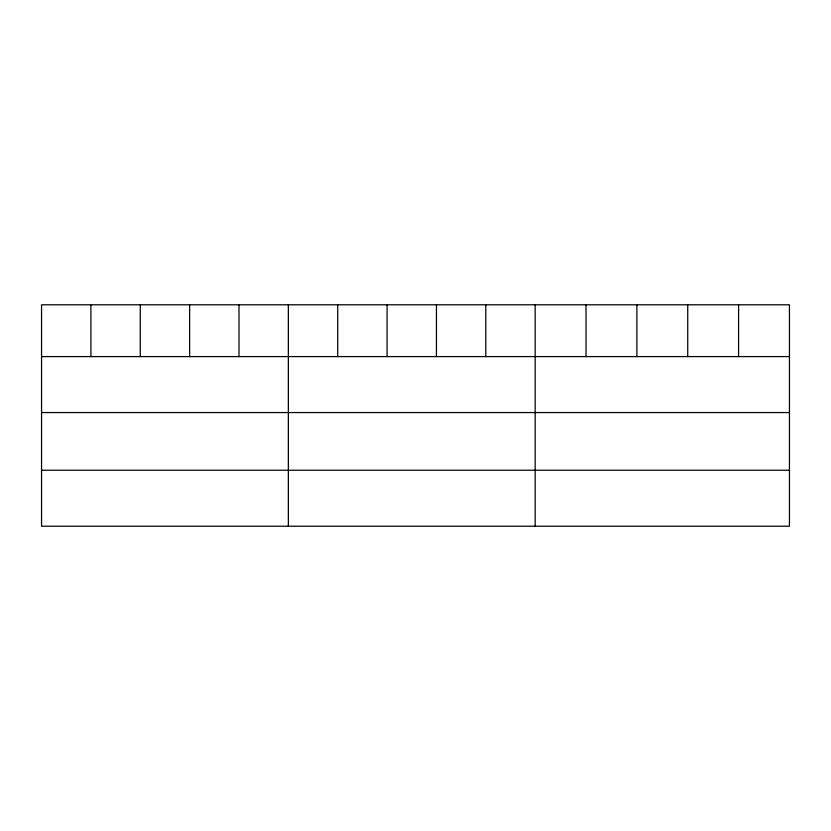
<?xml version="1.0" encoding="UTF-8"?>
<svg xmlns="http://www.w3.org/2000/svg" width="831" height="831" viewBox="0 0 831 831"><rect width="100%" height="100%" fill="white"/><g stroke="black" fill="none" stroke-linecap="round" stroke-linejoin="round"><path stroke-width="1.25" d="M789.45 356.592L789.45 526.21L41.55 526.21L41.55 304.79L789.45 304.79L789.45 356.592L41.55 356.592M41.55 412.56L789.45 412.56M41.55 470.232L789.45 470.232M738.593 304.79L738.593 356.592M687.736 304.79L687.736 356.592M636.878 304.79L636.878 356.592M586.021 304.79L586.021 356.592M535.164 304.79L535.164 526.21M485.803 304.79L485.803 356.592M436.441 304.79L436.441 356.592M387.08 304.79L387.08 356.592M337.718 304.79L337.718 356.592M288.357 304.79L288.357 526.21M238.996 304.79L238.996 356.592M189.634 304.79L189.634 356.592M140.273 304.79L140.273 356.592M90.911 304.79L90.911 356.592"/></g></svg>
